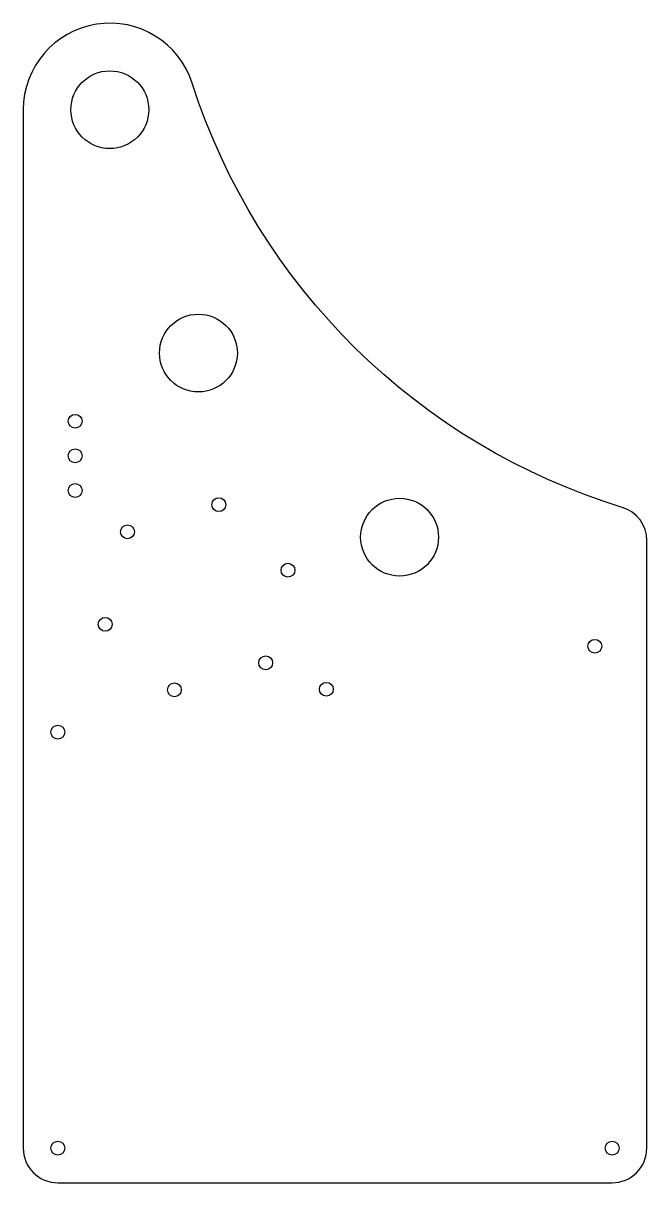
# Model space of a CAD drawing. Header units: inches. Extents: x 0 to 9, y 0 to 16.7.
import ezdxf

# ---------------------------------------------------------------- set-up
doc = ezdxf.new("R2010")
doc.units = ezdxf.units.IN

msp = doc.modelspace()

# ---------------------------------------------------------------- linework, layer by layer
at = {"layer": 'DXFWIZ_CLOSED'}
msp.add_lwpolyline([(8.647, 9.756, -0.24545), (2.44, 15.882, 0.369431), (1.057, 16.735, 0.369431), (0, 15.5), (0, 0.5, 0.414214), (0.5, 0), (8.5, 0, 0.414214), (9, 0.5), (9, 9.278, 0.329537)], format="xyb", close=True, dxfattribs=at)
for centre, radius in [((1.25, 15.5), 0.562), ((2.529, 11.985), 0.562), ((0.75, 11), 0.1), ((0.75, 10.5), 0.1), ((0.75, 10), 0.1), ((2.824, 9.795), 0.1), ((5.432, 9.326), 0.562), ((1.505, 9.404), 0.1), ((3.821, 8.848), 0.1), ((1.184, 8.067), 0.1), ((8.25, 7.75), 0.1), ((3.5, 7.511), 0.1), ((2.182, 7.121), 0.1), ((4.375, 7.129), 0.1), ((0.5, 6.509), 0.1), ((0.5, 0.5), 0.1), ((8.5, 0.5), 0.1)]:
    msp.add_circle(centre, radius, dxfattribs=at)

doc.saveas('drawing.dxf')
